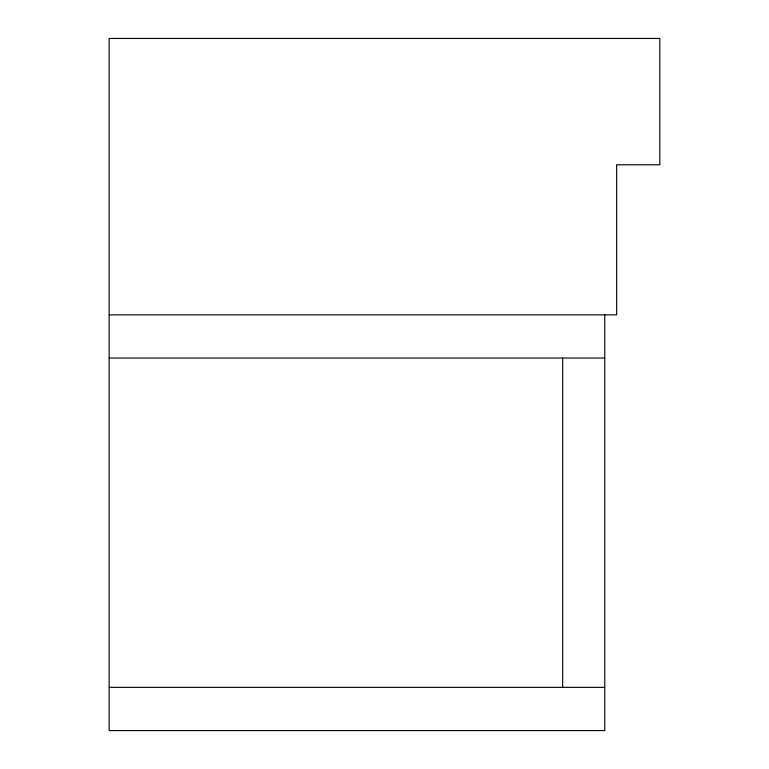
<?xml version="1.0" encoding="UTF-8"?>
<svg xmlns="http://www.w3.org/2000/svg" width="769" height="769" viewBox="0 0 769 769"><rect width="100%" height="100%" fill="white"/><g stroke="black" fill="none" stroke-linecap="round" stroke-linejoin="round"><path stroke-width="1.15" d="M109.169 314.857L616.642 314.857L616.642 164.777L659.831 164.777L659.831 38.45L109.169 38.45L109.169 730.55L604.761 730.55L604.761 314.857M109.169 358.046L604.761 358.046M109.169 687.361L604.761 687.361M562.658 358.046L562.658 687.361"/></g></svg>
